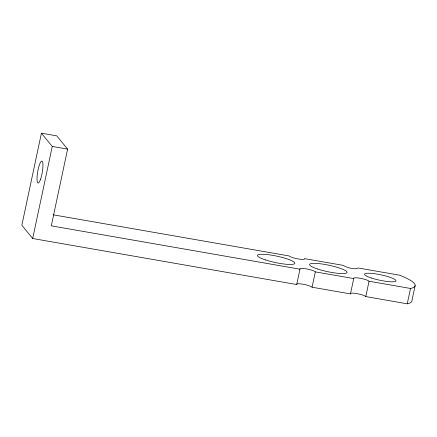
<?xml version="1.0" encoding="UTF-8"?>
<svg xmlns="http://www.w3.org/2000/svg" width="437" height="437" viewBox="0 0 437 437"><rect width="100%" height="100%" fill="white"/><g stroke="black" fill="none" stroke-linecap="round" stroke-linejoin="round"><path stroke-width="0.66" d="M407.246 303.813L410.507 288.464L369.041 281.237A7.948 1.366 12 0 0 360.033 278.249A7.948 1.366 12 0 0 353.724 278.566L315.334 271.874A7.964 1.371 12 0 0 306.304 268.881A7.964 1.371 12 0 0 299.979 269.197L51.298 225.842L67.604 149.115L56.772 135.863L41.422 133.187L21.85 225.263L32.682 238.515L296.718 284.542A7.964 1.371 12 0 1 303.038 284.225A7.964 1.371 12 0 1 312.067 287.218L350.463 293.91A7.948 1.366 12 0 1 356.772 293.593A7.948 1.366 12 0 1 365.78 296.581L407.246 303.813A57.864 9.947 12 0 0 411.889 300.935L415.15 285.585M32.682 238.515L52.254 146.439L41.422 133.187M296.718 284.542L299.979 269.197M312.067 287.218L315.334 271.874M350.463 293.91L353.724 278.566M365.78 296.581L369.041 281.237M52.254 146.439L67.604 149.115M53.232 214.818L289.147 255.945A7.964 1.371 12 0 0 298.176 258.939A7.964 1.371 12 0 0 304.496 258.622L342.876 265.314C346.847 267.466 354.817 270.186 358.225 267.99L399.669 275.217A57.864 9.947 12 0 1 410.507 288.464M371.232 277.965A16.065 2.764 12 0 0 395.911 280.98A16.065 2.764 12 0 0 373.597 273.584A16.065 2.764 12 0 0 371.232 277.965M317.606 269.001A19.113 3.283 12 0 0 346.967 272.59A19.113 3.283 12 0 0 320.425 263.79A19.113 3.283 12 0 0 317.606 269.001M40.488 179.421A11.149 2.3 -80.1 0 0 42.274 161.297A11.149 2.3 -80.1 0 0 37.205 175.401A11.149 2.3 -80.1 0 0 40.488 179.421M265.417 259.9A19.113 3.283 12 0 0 294.778 263.489A19.113 3.283 12 0 0 268.236 254.689A19.113 3.283 12 0 0 265.417 259.9"/></g></svg>
